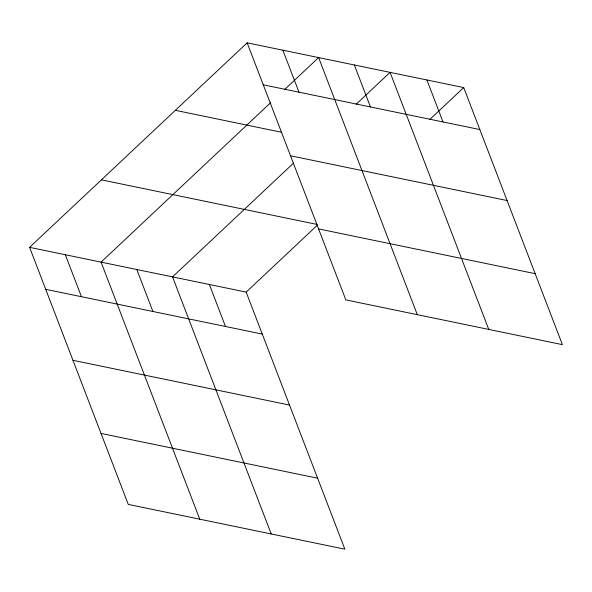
<?xml version="1.0" encoding="UTF-8"?>
<svg xmlns="http://www.w3.org/2000/svg" width="592" height="592" viewBox="0 0 592 592"><rect width="100%" height="100%" fill="white"/><g stroke="black" fill="none" stroke-linecap="round" stroke-linejoin="round"><path stroke-width="0.89" d="M29.6 247.352L246.168 292.108L344.847 549.176L128.279 504.414L29.6 247.352L247.153 42.824L463.721 87.586L562.4 344.648L345.832 299.892L247.153 42.824M270.759 102.594L101.069 262.123L199.748 519.191M284.715 89.466L318.622 57.594L417.301 314.663M293.639 163.037L172.538 276.893L271.217 533.962M356.184 104.236L390.091 72.365L488.763 329.433M246.168 292.108L317.297 225.241M429.822 119.458L463.721 87.586M263.262 84.804L479.838 129.559M175.358 110.319L281.666 132.29M290.509 155.777L507.085 200.54M101.395 179.857L317.068 224.427M318.585 228.912L535.153 273.667M45.717 289.333L262.286 334.088M72.964 360.306L289.532 405.069M101.032 433.44L317.601 478.195M426.906 79.972L443.016 121.952M354.356 64.979L370.466 106.96M282.887 50.209L298.997 92.189M209.353 284.5L225.471 326.481M136.804 269.508L152.914 311.488M65.335 254.738L81.452 296.718"/></g></svg>
